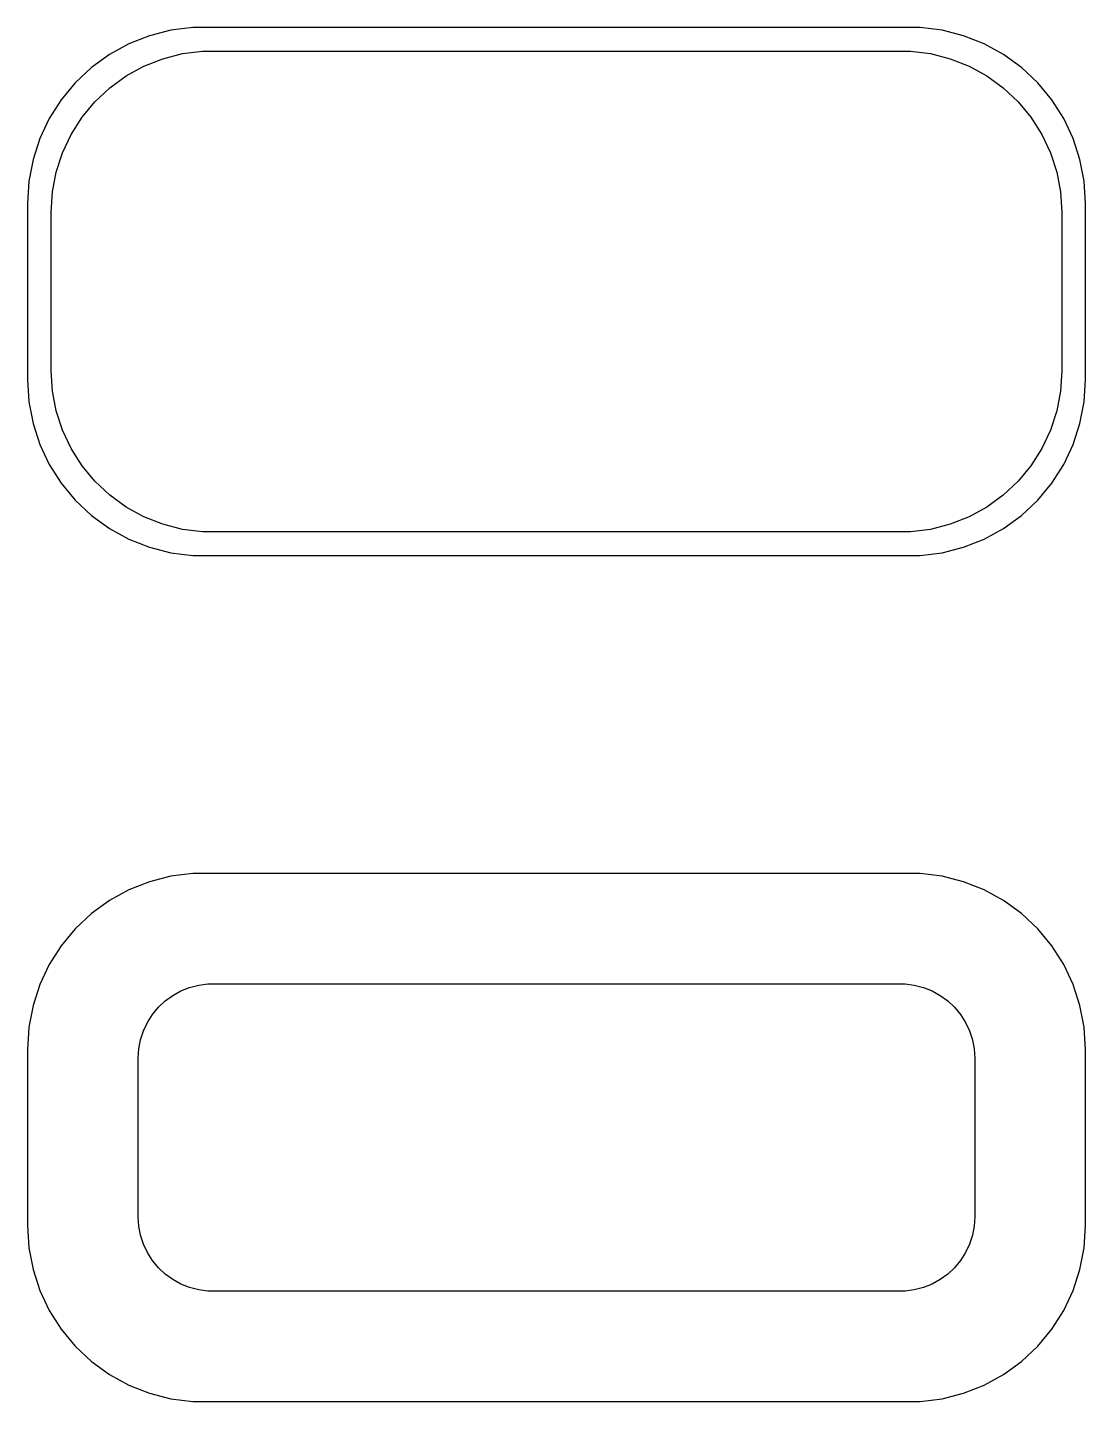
# Model space of a CAD drawing. Header units: metres. Extents: x -15 to 15, y 40.5 to 79.5.
import ezdxf

# ---------------------------------------------------------------- set-up
doc = ezdxf.new("R2010")
doc.units = ezdxf.units.M

msp = doc.modelspace()

# ---------------------------------------------------------------- linework, layer by layer
for p, q in [((-11.5451, 79.2553), (-12.1289, 79.0241)), ((-10.9369, 79.4114), (-11.5451, 79.2553)), ((-10.3139, 79.4901), (-10.9369, 79.4114)), ((10.3139, 79.4901), (-10.3139, 79.4901)), ((10.9369, 79.4114), (10.3139, 79.4901)), ((11.5451, 79.2553), (10.9369, 79.4114)), ((12.1289, 79.0241), (11.5451, 79.2553)), ((-12.1289, 79.0241), (-12.6791, 78.7216)), ((-11.1648, 78.6044), (-10.6079, 78.7473)), ((-10.6079, 78.7473), (-10.0375, 78.8194)), ((-10.0375, 78.8194), (10.0375, 78.8194)), ((10.0375, 78.8194), (10.6079, 78.7473)), ((10.6079, 78.7473), (11.1648, 78.6044)), ((12.6791, 78.7216), (12.1289, 79.0241)), ((-13.1871, 78.3526), (-13.6448, 77.9227)), ((-12.6791, 78.7216), (-13.1871, 78.3526)), ((-12.2032, 78.1157), (-11.6994, 78.3927)), ((-11.6994, 78.3927), (-11.1648, 78.6044)), ((11.1648, 78.6044), (11.6994, 78.3927)), ((11.6994, 78.3927), (12.2032, 78.1157)), ((13.1871, 78.3526), (12.6791, 78.7216)), ((13.6448, 77.9227), (13.1871, 78.3526)), ((-12.6684, 77.7777), (-12.2032, 78.1157)), ((12.2032, 78.1157), (12.6684, 77.7777)), ((-13.6448, 77.9227), (-14.0451, 77.4389)), ((-13.0875, 77.3842), (-12.6684, 77.7777)), ((12.6684, 77.7777), (13.0875, 77.3842)), ((14.0451, 77.4389), (13.6448, 77.9227)), ((-14.0451, 77.4389), (-14.3815, 76.9088)), ((-13.454, 76.9411), (-13.0875, 77.3842)), ((13.0875, 77.3842), (13.454, 76.9411)), ((14.3815, 76.9088), (14.0451, 77.4389)), ((-14.3815, 76.9088), (-14.6489, 76.3406)), ((-13.7621, 76.4557), (-13.454, 76.9411)), ((13.454, 76.9411), (13.7621, 76.4557)), ((14.6489, 76.3406), (14.3815, 76.9088)), ((-14.0069, 75.9354), (-13.7621, 76.4557)), ((13.7621, 76.4557), (14.0069, 75.9354)), ((-14.6489, 76.3406), (-14.8429, 75.7434)), ((14.8429, 75.7434), (14.6489, 76.3406)), ((-14.8429, 75.7434), (-14.9606, 75.1267)), ((-14.1846, 75.3886), (-14.0069, 75.9354)), ((14.0069, 75.9354), (14.1846, 75.3886)), ((14.9606, 75.1267), (14.8429, 75.7434)), ((-14.2923, 74.8238), (-14.1846, 75.3886)), ((14.1846, 75.3886), (14.2923, 74.8238)), ((-14.9606, 75.1267), (-15, 74.5)), ((15, 74.5), (14.9606, 75.1267)), ((-15, 74.5), (-15, 69.5)), ((-14.3284, 74.25), (-14.2923, 74.8238)), ((14.2923, 74.8238), (14.3284, 74.25)), ((15, 69.5), (15, 74.5)), ((-14.3284, 69.75), (-14.3284, 74.25)), ((14.3284, 74.25), (14.3284, 69.75)), ((-15, 69.5), (-14.9606, 68.8733)), ((-14.2923, 69.1762), (-14.3284, 69.75)), ((14.3284, 69.75), (14.2923, 69.1762)), ((14.9606, 68.8733), (15, 69.5)), ((-14.1846, 68.6114), (-14.2923, 69.1762)), ((14.2923, 69.1762), (14.1846, 68.6114)), ((-14.9606, 68.8733), (-14.8429, 68.2566)), ((-14.0069, 68.0646), (-14.1846, 68.6114)), ((14.1846, 68.6114), (14.0069, 68.0646)), ((14.8429, 68.2566), (14.9606, 68.8733)), ((-14.8429, 68.2566), (-14.6489, 67.6594)), ((14.6489, 67.6594), (14.8429, 68.2566)), ((-13.7621, 67.5443), (-14.0069, 68.0646)), ((14.0069, 68.0646), (13.7621, 67.5443)), ((-14.6489, 67.6594), (-14.3815, 67.0912)), ((-13.454, 67.0589), (-13.7621, 67.5443)), ((13.7621, 67.5443), (13.454, 67.0589)), ((14.3815, 67.0912), (14.6489, 67.6594)), ((-14.3815, 67.0912), (-14.0451, 66.5611)), ((-13.0875, 66.6158), (-13.454, 67.0589)), ((13.454, 67.0589), (13.0875, 66.6158)), ((14.0451, 66.5611), (14.3815, 67.0912)), ((-14.0451, 66.5611), (-13.6448, 66.0773)), ((-12.6684, 66.2223), (-13.0875, 66.6158)), ((13.0875, 66.6158), (12.6684, 66.2223)), ((13.6448, 66.0773), (14.0451, 66.5611)), ((-13.6448, 66.0773), (-13.1871, 65.6474)), ((-12.2032, 65.8843), (-12.6684, 66.2223)), ((-11.6994, 65.6073), (-12.2032, 65.8843)), ((12.2032, 65.8843), (11.6994, 65.6073)), ((12.6684, 66.2223), (12.2032, 65.8843)), ((13.1871, 65.6474), (13.6448, 66.0773)), ((-13.1871, 65.6474), (-12.6791, 65.2784)), ((-11.1648, 65.3956), (-11.6994, 65.6073)), ((11.6994, 65.6073), (11.1648, 65.3956)), ((12.6791, 65.2784), (13.1871, 65.6474)), ((-12.6791, 65.2784), (-12.1289, 64.9759)), ((-10.6079, 65.2527), (-11.1648, 65.3956)), ((-10.0375, 65.1806), (-10.6079, 65.2527)), ((10.0375, 65.1806), (-10.0375, 65.1806)), ((10.6079, 65.2527), (10.0375, 65.1806)), ((11.1648, 65.3956), (10.6079, 65.2527)), ((12.1289, 64.9759), (12.6791, 65.2784)), ((-12.1289, 64.9759), (-11.5451, 64.7447)), ((-11.5451, 64.7447), (-10.9369, 64.5886)), ((10.9369, 64.5886), (11.5451, 64.7447)), ((11.5451, 64.7447), (12.1289, 64.9759)), ((-10.9369, 64.5886), (-10.3139, 64.5099)), ((-10.3139, 64.5099), (10.3139, 64.5099)), ((10.3139, 64.5099), (10.9369, 64.5886)), ((-10.9369, 55.4114), (-11.5451, 55.2553)), ((-10.3139, 55.4901), (-10.9369, 55.4114)), ((10.3139, 55.4901), (-10.3139, 55.4901)), ((10.9369, 55.4114), (10.3139, 55.4901)), ((11.5451, 55.2553), (10.9369, 55.4114)), ((-12.1289, 55.0241), (-12.6791, 54.7216)), ((-11.5451, 55.2553), (-12.1289, 55.0241)), ((12.1289, 55.0241), (11.5451, 55.2553)), ((12.6791, 54.7216), (12.1289, 55.0241)), ((-12.6791, 54.7216), (-13.1871, 54.3526)), ((13.1871, 54.3526), (12.6791, 54.7216)), ((-13.1871, 54.3526), (-13.6448, 53.9227)), ((13.6448, 53.9227), (13.1871, 54.3526)), ((-13.6448, 53.9227), (-14.0451, 53.4389)), ((14.0451, 53.4389), (13.6448, 53.9227)), ((-14.0451, 53.4389), (-14.3815, 52.9088)), ((14.3815, 52.9088), (14.0451, 53.4389)), ((-14.3815, 52.9088), (-14.6489, 52.3406)), ((14.6489, 52.3406), (14.3815, 52.9088)), ((-14.6489, 52.3406), (-14.8429, 51.7434)), ((-10.6482, 52.1588), (-10.4019, 52.2564)), ((-10.4019, 52.2564), (-10.1453, 52.3223)), ((-10.1453, 52.3223), (-9.8825, 52.3555)), ((-9.8825, 52.3555), (9.8825, 52.3555)), ((9.8825, 52.3555), (10.1453, 52.3223)), ((10.1453, 52.3223), (10.4019, 52.2564)), ((10.4019, 52.2564), (10.6482, 52.1588)), ((14.8429, 51.7434), (14.6489, 52.3406)), ((-11.2878, 51.6941), (-11.0947, 51.8755)), ((-11.0947, 51.8755), (-10.8804, 52.0312)), ((-10.8804, 52.0312), (-10.6482, 52.1588)), ((10.6482, 52.1588), (10.8804, 52.0312)), ((10.8804, 52.0312), (11.0947, 51.8755)), ((11.0947, 51.8755), (11.2878, 51.6941)), ((-14.8429, 51.7434), (-14.9606, 51.1267)), ((-11.5987, 51.2663), (-11.4567, 51.49)), ((-11.4567, 51.49), (-11.2878, 51.6941)), ((11.2878, 51.6941), (11.4567, 51.49)), ((11.4567, 51.49), (11.5987, 51.2663)), ((14.9606, 51.1267), (14.8429, 51.7434)), ((-14.9606, 51.1267), (-15, 50.5)), ((-11.7115, 51.0266), (-11.5987, 51.2663)), ((11.5987, 51.2663), (11.7115, 51.0266)), ((15, 50.5), (14.9606, 51.1267)), ((-11.843, 50.5144), (-11.7934, 50.7746)), ((-11.7934, 50.7746), (-11.7115, 51.0266)), ((11.7115, 51.0266), (11.7934, 50.7746)), ((11.7934, 50.7746), (11.843, 50.5144)), ((-15, 50.5), (-15, 45.5)), ((-11.8596, 50.25), (-11.843, 50.5144)), ((11.843, 50.5144), (11.8596, 50.25)), ((15, 45.5), (15, 50.5)), ((-11.8596, 45.75), (-11.8596, 50.25)), ((11.8596, 50.25), (11.8596, 45.75)), ((-11.843, 45.4856), (-11.8596, 45.75)), ((11.8596, 45.75), (11.843, 45.4856)), ((-15, 45.5), (-14.9606, 44.8733)), ((-11.7934, 45.2254), (-11.843, 45.4856)), ((-11.7115, 44.9734), (-11.7934, 45.2254)), ((11.7934, 45.2254), (11.7115, 44.9734)), ((11.843, 45.4856), (11.7934, 45.2254)), ((14.9606, 44.8733), (15, 45.5)), ((-14.9606, 44.8733), (-14.8429, 44.2566)), ((-11.5987, 44.7337), (-11.7115, 44.9734)), ((11.7115, 44.9734), (11.5987, 44.7337)), ((14.8429, 44.2566), (14.9606, 44.8733)), ((-11.4567, 44.51), (-11.5987, 44.7337)), ((-11.2878, 44.3059), (-11.4567, 44.51)), ((11.4567, 44.51), (11.2878, 44.3059)), ((11.5987, 44.7337), (11.4567, 44.51)), ((-14.8429, 44.2566), (-14.6489, 43.6594)), ((-11.0947, 44.1245), (-11.2878, 44.3059)), ((-10.8804, 43.9688), (-11.0947, 44.1245)), ((11.0947, 44.1245), (10.8804, 43.9688)), ((11.2878, 44.3059), (11.0947, 44.1245)), ((14.6489, 43.6594), (14.8429, 44.2566)), ((-14.6489, 43.6594), (-14.3815, 43.0912)), ((-10.6482, 43.8412), (-10.8804, 43.9688)), ((-10.4019, 43.7436), (-10.6482, 43.8412)), ((-10.1453, 43.6777), (-10.4019, 43.7436)), ((-9.8825, 43.6445), (-10.1453, 43.6777)), ((10.1453, 43.6777), (9.8825, 43.6445)), ((10.4019, 43.7436), (10.1453, 43.6777)), ((10.6482, 43.8412), (10.4019, 43.7436)), ((10.8804, 43.9688), (10.6482, 43.8412)), ((14.3815, 43.0912), (14.6489, 43.6594)), ((9.8825, 43.6445), (-9.8825, 43.6445)), ((-14.3815, 43.0912), (-14.0451, 42.5611)), ((14.0451, 42.5611), (14.3815, 43.0912)), ((-14.0451, 42.5611), (-13.6448, 42.0773)), ((13.6448, 42.0773), (14.0451, 42.5611)), ((-13.6448, 42.0773), (-13.1871, 41.6474)), ((13.1871, 41.6474), (13.6448, 42.0773)), ((-13.1871, 41.6474), (-12.6791, 41.2784)), ((12.6791, 41.2784), (13.1871, 41.6474)), ((-12.6791, 41.2784), (-12.1289, 40.9759)), ((-12.1289, 40.9759), (-11.5451, 40.7447)), ((11.5451, 40.7447), (12.1289, 40.9759)), ((12.1289, 40.9759), (12.6791, 41.2784)), ((-11.5451, 40.7447), (-10.9369, 40.5886)), ((-10.9369, 40.5886), (-10.3139, 40.5099)), ((10.3139, 40.5099), (10.9369, 40.5886)), ((10.9369, 40.5886), (11.5451, 40.7447)), ((-10.3139, 40.5099), (10.3139, 40.5099))]:
    msp.add_line(p, q)

doc.saveas('drawing.dxf')
